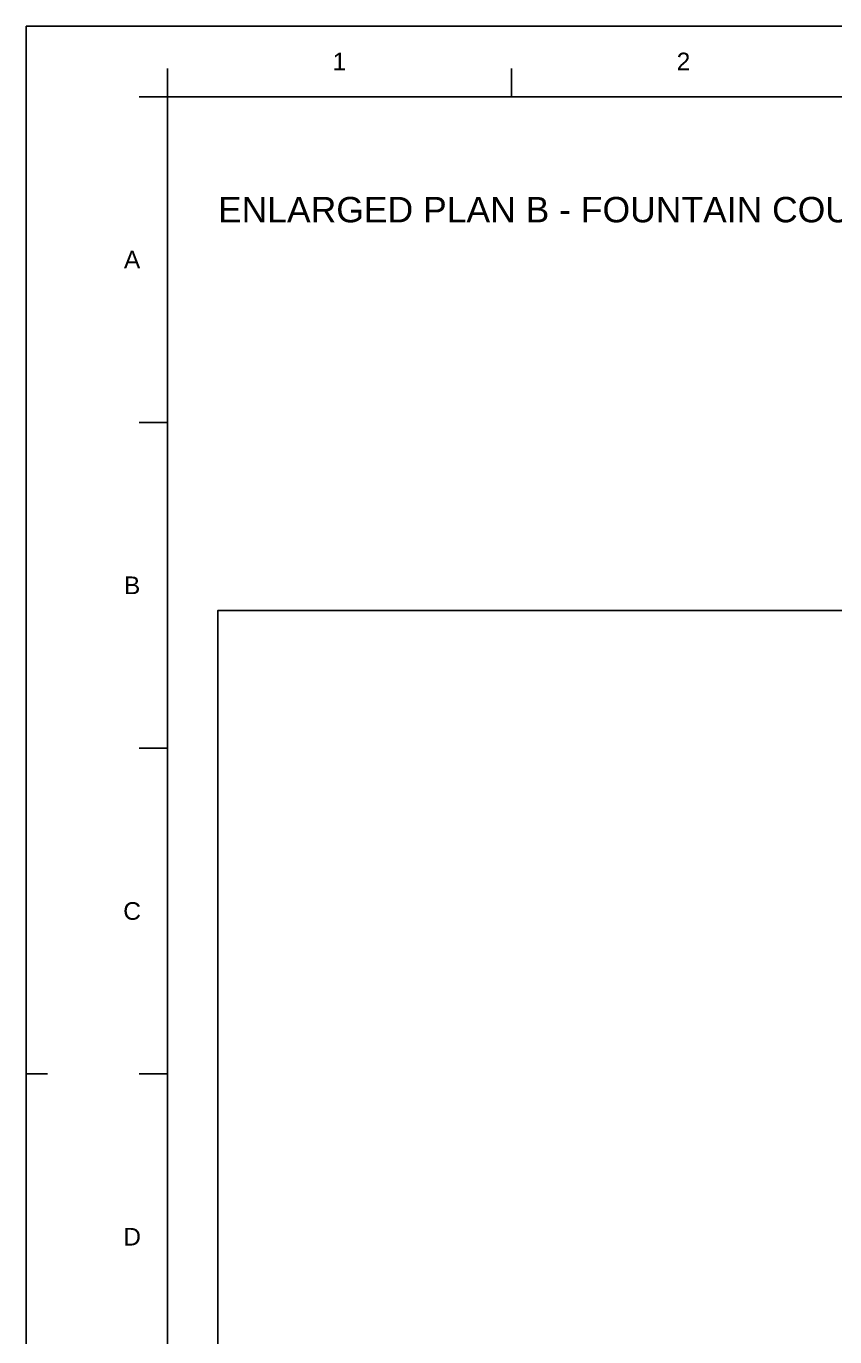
# Model space of a CAD drawing. Header units: metres. Extents: x 0 to 3661, y -5 to 371.
# Drawn here: x 3377 to 3399.91, y 22.25 to 59.4 of the extents above; entities that cross this region are included whole.
import ezdxf

# ---------------------------------------------------------------- set-up
doc = ezdxf.new("R2010")
doc.units = ezdxf.units.M
doc.header["$MEASUREMENT"] = 0
for name, color, linetype in [('A3_FRAME', 7, 'Continuous'), ('A3_SHEET', 7, 'Continuous'), ('SHOPS', 8, 'Continuous'), ('TB_LABELS', 7, 'Continuous'), ('TB_LINES_THIN', 7, 'Continuous'), ('TITLE', 1, 'Continuous')]:
    doc.layers.add(name, color=color, linetype=linetype)
doc.styles.get("Standard").update_dxf_attribs({"font": 'arial.ttf'})

msp = doc.modelspace()

# ---------------------------------------------------------------- linework, layer by layer
at = {"layer": 'A3_FRAME'}
msp.add_line((3377, 29.7), (3377.6, 29.7), dxfattribs=at)
msp.add_lwpolyline([(3381, 2), (3459, 2), (3459, 57.4), (3381, 57.4)], close=True, dxfattribs=at)
at = {"layer": 'A3_SHEET'}
msp.add_lwpolyline([(3377, 0), (3461, 0), (3461, 59.4), (3377, 59.4)], close=True, dxfattribs=at)
at = {"layer": 'SHOPS'}
msp.add_lwpolyline([(3382.433, 4.84), (3420.433, 4.84), (3420.433, 22.84), (3400.433, 22.84), (3400.433, 42.84), (3382.433, 42.84)], close=True, dxfattribs=at)
at = {"layer": 'TB_LINES_THIN'}
for p, q in [((3381, 57.4), (3381, 58.2)), ((3390.75, 57.4), (3390.75, 58.2)), ((3381, 57.4), (3380.2, 57.4)), ((3381, 48.167), (3380.2, 48.167)), ((3381, 38.933), (3380.2, 38.933)), ((3381, 29.7), (3380.2, 29.7))]:
    msp.add_line(p, q, dxfattribs=at)

# ---------------------------------------------------------------- texts
at = {"layer": 'TB_LABELS'}
for s, p in [('1', (3385.681, 58.15)), ('2', (3395.431, 58.15)), ('A', (3379.767, 52.533)), ('B', (3379.767, 43.3)), ('C', (3379.748, 34.067)), ('D', (3379.748, 24.833))]:
    msp.add_text(s, height=0.5, dxfattribs=at).set_placement(p)
at = {"layer": 'TITLE'}
msp.add_text('ENLARGED PLAN B - FOUNTAIN COURT (next to the building)  20.00 x 20.00 m', height=0.72, dxfattribs=at).set_placement((3382.433, 53.84))

doc.saveas('drawing.dxf')
